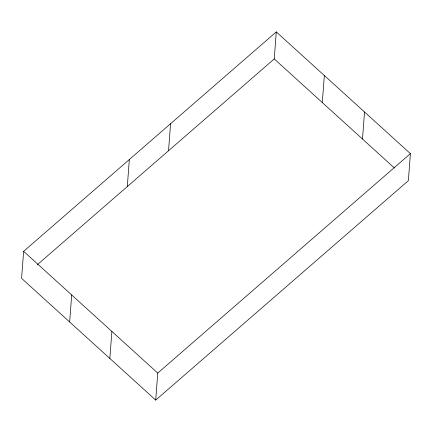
<?xml version="1.0" encoding="UTF-8"?>
<svg xmlns="http://www.w3.org/2000/svg" width="432" height="432" viewBox="0 0 432 432"><rect width="100%" height="100%" fill="white"/><g stroke="black" fill="none" stroke-linecap="round" stroke-linejoin="round"><path stroke-width="0.65" d="M23.63 251.338L21.6 278.37L155.714 400.097L408.37 180.662L410.4 153.63L276.286 31.903L23.63 251.338L157.75 373.07L155.714 400.097M69.655 321.986L71.685 294.953M109.847 358.463L111.877 331.436M127.31 186.554L129.341 159.527M168.539 150.746L170.575 123.714M37.357 264.686L274.25 58.93L276.286 31.903M322.304 102.546L324.34 75.519M362.497 139.028L364.527 111.996M157.75 373.07L410.4 153.63M274.25 58.93L394.405 167.989"/></g></svg>
